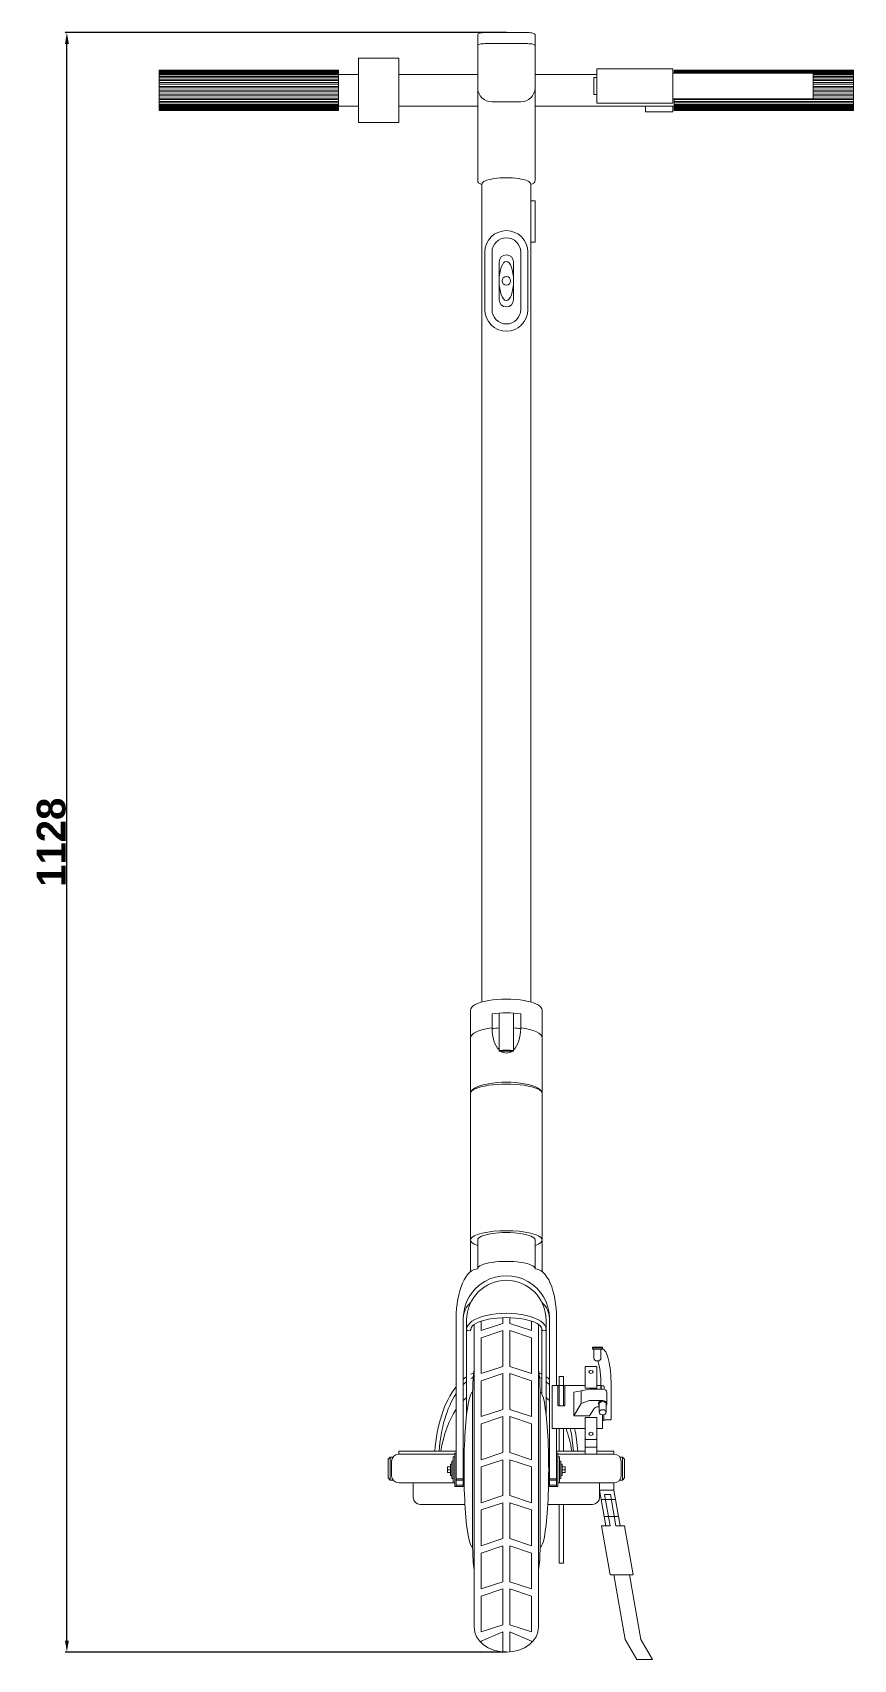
# Model space of a CAD drawing. Header units: millimetres. Extents: x 769 to 2415, y 617 to 2322.
# Drawn here: x 1843 to 2415, y 1189 to 2322 of the extents above; entities that cross this region are included whole.
import ezdxf

# ---------------------------------------------------------------- set-up
doc = ezdxf.new("R2010")
doc.units = ezdxf.units.MM
doc.layers.add('01_Contornos', color=7, linetype='Continuous', lineweight=20)
doc.layers.add('cotas', color=3, linetype='Continuous')
doc.styles.add('EstiloCota', font='arialbd.ttf', dxfattribs={"height": 20})
doc.dimstyles.new('CotasUNE', dxfattribs={"dimtxt": 10, "dimasz": 8, "dimexe": 1.25, "dimexo": 0, "dimtad": 1, "dimtxsty": 'EstiloCota', "dimcen": 2.5, "dimclrd": 256, "dimclrt": 256, "dimadec": 0, "dimazin": 0, "dimtfac": 1, "dimtmove": 0, "dimatfit": 3, "dimfxl": 1, "dimarcsym": 0})

# ---------------------------------------------------------------- blocks, each defined once
blk = doc.blocks.new('*D302')
at = {"layer": 'cotas', "color": 0, "lineweight": -2, "transparency": 16777216}
for p, q in [((2173.4, 2321.9), (1865.8, 2321.9)), ((2173.4, 1193.7), (1865.8, 1193.7))]:
    blk.add_line(p, q, dxfattribs=at)
at = {"layer": 'cotas', "lineweight": -2, "transparency": 16777216}
blk.add_line((1867, 1201.7), (1867, 2313.9), dxfattribs=at)
at = {"layer": 'cotas', "transparency": 16777216}
for points in [[(1865.7, 2313.9), (1868.4, 2313.9), (1867, 2321.9)], [(1865.7, 1201.7), (1868.4, 1201.7), (1867, 1193.7)]]:
    blk.add_solid(points, dxfattribs=at)
at = {"layer": 'Defpoints', "color": 0}
for p in [(1867, 2321.9), (2173.4, 2321.9), (2173.4, 1193.7)]:
    blk.add_point(p, dxfattribs=at)
at = {"layer": 'cotas', "transparency": 16777216, "insert": (1856.2, 1757.8), "char_height": 20, "attachment_point": 5, "rotation": 90, "style": 'EstiloCota'}
blk.add_mtext('1128', dxfattribs=at)

msp = doc.modelspace()

# ---------------------------------------------------------------- linework, layer by layer
at = {"layer": '01_Contornos'}
for p, q in [((2153.4, 2320.582), (2153.4, 2218.831)), ((2158.4, 2321.876), (2188.4, 2321.876)), ((2158.4, 2314.149), (2188.4, 2314.149)), ((2193.4, 2320.582), (2193.4, 2218.831)), ((2098.4, 2304.115), (2070.4, 2304.115)), ((2070.4, 2259.115), (2070.4, 2304.115)), ((2098.4, 2304.115), (2098.4, 2259.115)), ((1931.4, 2267.615), (1931.4, 2295.615)), ((1931.4, 2295.615), (2056.4, 2295.615)), ((1931.4, 2295.346), (2056.4, 2295.346)), ((1931.4, 2295.107), (2056.4, 2295.107)), ((1931.4, 2294.549), (2056.4, 2294.549)), ((1931.4, 2294.119), (2056.4, 2294.119)), ((1931.4, 2293.255), (2056.4, 2293.255)), ((1931.4, 2292.651), (2056.4, 2292.651)), ((2070.4, 2292.615), (1931.4, 2292.615)), ((1931.4, 2291.514), (2056.4, 2291.514)), ((1931.4, 2290.758), (2056.4, 2290.758)), ((2056.4, 2295.615), (2056.4, 2267.615)), ((2153.4, 2292.615), (2098.4, 2292.615)), ((2193.4, 2292.615), (2236.401, 2292.615)), ((2234.401, 2290.615), (2236.401, 2290.615)), ((2234.401, 2278.615), (2234.401, 2290.615)), ((2236.401, 2272.615), (2236.401, 2296.615)), ((2289.401, 2296.615), (2236.401, 2296.615)), ((2289.401, 2272.615), (2289.401, 2296.615)), ((2289.401, 2293.615), (2387.34, 2293.615)), ((2415.4, 2295.615), (2290.4, 2295.615)), ((2290.4, 2295.615), (2290.4, 2293.615)), ((2415.4, 2295.346), (2290.4, 2295.346)), ((2415.4, 2295.107), (2290.4, 2295.107)), ((2415.4, 2294.549), (2290.4, 2294.549)), ((2415.4, 2294.119), (2290.4, 2294.119)), ((2387.34, 2275.615), (2387.34, 2293.615)), ((2415.4, 2293.255), (2387.34, 2293.255)), ((2415.4, 2292.651), (2387.34, 2292.651)), ((2387.34, 2292.615), (2415.4, 2292.615)), ((2415.4, 2291.514), (2387.34, 2291.514)), ((2415.4, 2290.758), (2387.34, 2290.758)), ((2415.4, 2267.615), (2415.4, 2295.615)), ((1931.4, 2289.393), (2056.4, 2289.393)), ((1931.4, 2288.514), (2056.4, 2288.514)), ((1931.4, 2286.972), (2056.4, 2286.972)), ((1931.4, 2286.005), (2056.4, 2286.005)), ((1931.4, 2284.346), (2056.4, 2284.346)), ((1931.4, 2283.328), (2056.4, 2283.328)), ((1931.4, 2281.615), (2056.4, 2281.615)), ((1931.4, 2280.584), (2056.4, 2280.584)), ((1931.4, 2278.883), (2056.4, 2278.883)), ((2234.401, 2278.615), (2236.401, 2278.615)), ((2415.4, 2289.393), (2387.34, 2289.393)), ((2415.4, 2288.514), (2387.34, 2288.514)), ((2415.4, 2286.972), (2387.34, 2286.972)), ((2415.4, 2286.005), (2387.34, 2286.005)), ((2415.4, 2284.346), (2387.34, 2284.346)), ((2415.4, 2283.328), (2387.34, 2283.328)), ((2415.4, 2281.615), (2387.34, 2281.615)), ((2415.4, 2280.584), (2387.34, 2280.584)), ((2415.4, 2278.883), (2387.34, 2278.883)), ((1931.4, 2277.88), (2056.4, 2277.88)), ((1931.4, 2276.257), (2056.4, 2276.257)), ((1931.4, 2275.319), (2056.4, 2275.319)), ((1931.4, 2273.837), (2056.4, 2273.837)), ((1931.4, 2273.001), (2056.4, 2273.001)), ((1931.4, 2271.715), (2056.4, 2271.715)), ((1931.4, 2271.013), (2056.4, 2271.013)), ((2070.4, 2270.615), (1931.4, 2270.615)), ((1931.4, 2269.974), (2056.4, 2269.974)), ((1931.4, 2269.433), (2056.4, 2269.433)), ((1931.4, 2268.68), (2056.4, 2268.68)), ((1931.4, 2268.321), (2056.4, 2268.321)), ((1931.4, 2267.884), (2056.4, 2267.884)), ((1931.4, 2267.72), (2056.4, 2267.72)), ((2056.4, 2267.615), (1931.4, 2267.615)), ((2153.4, 2270.615), (2098.4, 2270.615)), ((2163.4, 2273.58), (2183.4, 2273.58)), ((2193.4, 2270.615), (2415.4, 2270.615)), ((2236.401, 2272.615), (2289.401, 2272.615)), ((2270.401, 2266.615), (2270.401, 2270.615)), ((2289.401, 2275.615), (2387.34, 2275.615)), ((2289.401, 2266.615), (2289.401, 2270.615)), ((2290.4, 2275.615), (2290.4, 2267.615)), ((2415.4, 2275.319), (2290.4, 2275.319)), ((2415.4, 2273.837), (2290.4, 2273.837)), ((2415.4, 2273.001), (2290.4, 2273.001)), ((2415.4, 2271.715), (2290.4, 2271.715)), ((2415.4, 2271.013), (2290.4, 2271.013)), ((2415.4, 2269.974), (2290.4, 2269.974)), ((2415.4, 2269.433), (2290.4, 2269.433)), ((2415.4, 2268.68), (2290.4, 2268.68)), ((2415.4, 2268.321), (2290.4, 2268.321)), ((2415.4, 2267.884), (2290.4, 2267.884)), ((2415.4, 2267.72), (2290.4, 2267.72)), ((2415.4, 2267.615), (2290.4, 2267.615)), ((2415.4, 2277.88), (2387.34, 2277.88)), ((2415.4, 2276.257), (2387.34, 2276.257)), ((2098.4, 2259.115), (2070.4, 2259.115)), ((2270.401, 2266.615), (2289.401, 2266.615)), ((2156.4, 1646.512), (2156.4, 2216.322)), ((2190.4, 1646.512), (2190.4, 2216.322)), ((2190.4, 2204.731), (2193.4, 2204.731)), ((2193.4, 2204.731), (2193.4, 2175.753)), ((2158.4, 2168.862), (2158.4, 2128.862)), ((2163.4, 2168.862), (2163.4, 2128.862)), ((2183.4, 2128.862), (2183.4, 2168.862)), ((2188.4, 2128.862), (2188.4, 2168.862)), ((2193.4, 2175.753), (2190.4, 2175.753)), ((2168.4, 2162.042), (2168.4, 2135.681)), ((2178.4, 2135.681), (2178.4, 2162.042)), ((2148.4, 1621.501), (2148.4, 1640.819)), ((2163.4, 1628.617), (2163.4, 1638.276)), ((2168.4, 1612.175), (2168.4, 1638.768)), ((2178.4, 1612.175), (2178.4, 1638.768)), ((2183.4, 1628.617), (2183.4, 1638.276)), ((2198.4, 1621.501), (2198.4, 1640.819)), ((2148.4, 1458.666), (2148.4, 1621.501)), ((2163.4, 1628.023), (2163.4, 1628.617)), ((2183.4, 1628.023), (2183.4, 1628.617)), ((2198.4, 1458.666), (2198.4, 1621.501)), ((2153.4, 1460.626), (2153.4, 1480.734)), ((2193.4, 1460.626), (2193.4, 1480.734)), ((2138.4, 1308.98), (2138.4, 1426.349)), ((2143.4, 1426.349), (2143.4, 1308.98)), ((2145.707, 1424.973), (2145.707, 1359.291)), ((2150.9, 1421.849), (2150.9, 1211.165)), ((2155.9, 1424.249), (2155.9, 1417.665)), ((2155.9, 1417.665), (2170.9, 1422.665)), ((2155.9, 1412.665), (2170.9, 1417.665)), ((2170.9, 1426.615), (2170.9, 1422.665)), ((2170.9, 1392.665), (2170.9, 1417.665)), ((2175.9, 1426.615), (2175.9, 1422.665)), ((2190.9, 1417.665), (2175.9, 1422.665)), ((2175.9, 1392.665), (2175.9, 1417.665)), ((2190.9, 1412.665), (2175.9, 1417.665)), ((2190.9, 1424.25), (2190.9, 1417.665)), ((2195.9, 1421.85), (2195.9, 1211.165)), ((2198.094, 1418.457), (2198.094, 1373.585)), ((2201.093, 1359.291), (2201.093, 1424.973)), ((2203.4, 1426.349), (2203.4, 1308.98)), ((2208.4, 1379.442), (2208.4, 1426.349)), ((2155.9, 1412.665), (2155.9, 1387.665)), ((2190.9, 1412.665), (2190.9, 1387.665)), ((2155.9, 1387.665), (2170.9, 1392.665)), ((2155.9, 1382.665), (2170.9, 1387.665)), ((2170.9, 1387.665), (2170.9, 1362.665)), ((2190.9, 1387.665), (2175.9, 1392.665)), ((2175.9, 1362.665), (2175.9, 1387.665)), ((2190.9, 1382.665), (2175.9, 1387.665)), ((2213.282, 1385.665), (2210.282, 1385.665)), ((2210.282, 1385.665), (2210.282, 1379.442)), ((2213.282, 1385.665), (2213.282, 1379.442)), ((2213.282, 1385.665), (2213.282, 1379.442)), ((2228.4, 1386.712), (2228.4, 1379.442)), ((2236.4, 1379.442), (2236.4, 1386.712)), ((2149.9, 1374.665), (2149.9, 1266.665)), ((2155.9, 1382.665), (2155.9, 1357.665)), ((2190.9, 1382.665), (2190.9, 1357.665)), ((2196.9, 1374.665), (2196.9, 1266.665)), ((2210.282, 1379.42), (2210.282, 1365.266)), ((2213.282, 1379.42), (2213.282, 1365.266)), ((2228.4, 1377.494), (2236.4, 1377.494)), ((2155.9, 1357.665), (2170.9, 1362.665)), ((2190.9, 1357.665), (2175.9, 1362.665)), ((2155.9, 1352.665), (2170.9, 1357.665)), ((2155.9, 1352.665), (2155.9, 1327.665)), ((2170.9, 1357.665), (2170.9, 1332.665)), ((2175.9, 1357.665), (2175.9, 1332.665)), ((2190.9, 1352.665), (2175.9, 1357.665)), ((2190.9, 1352.665), (2190.9, 1327.665)), ((2208.4, 1308.98), (2208.4, 1349.443)), ((2210.282, 1349.443), (2210.282, 1333.512)), ((2213.282, 1349.443), (2213.282, 1333.512)), ((2228.4, 1357.049), (2228.4, 1331.512)), ((2236.4, 1331.512), (2236.4, 1357.049)), ((2092.4, 1329.512), (2090.985, 1328.098)), ((2090.985, 1314.926), (2090.985, 1328.098)), ((2094.4, 1329.512), (2092.4, 1329.512)), ((2092.4, 1313.512), (2092.4, 1329.512)), ((2093.4, 1326.512), (2093.4, 1316.512)), ((2098.4, 1333.512), (2138.4, 1333.512)), ((2098.4, 1331.512), (2098.4, 1333.512)), ((2098.4, 1331.512), (2137.4, 1331.512)), ((2136.4, 1326.665), (2135.4, 1326.665)), ((2135.4, 1326.665), (2135.4, 1314.665)), ((2137.4, 1329.665), (2136.4, 1329.665)), ((2136.4, 1329.665), (2136.4, 1311.665)), ((2138.4, 1332.228), (2137.4, 1332.228)), ((2137.4, 1332.228), (2137.4, 1309.103)), ((2143.4, 1333.512), (2144.072, 1333.512)), ((2144.022, 1331.512), (2143.4, 1331.512)), ((2155.9, 1327.665), (2170.9, 1332.665)), ((2155.9, 1322.665), (2170.9, 1327.665)), ((2170.9, 1302.665), (2170.9, 1327.665)), ((2190.9, 1327.665), (2175.9, 1332.665)), ((2175.9, 1302.665), (2175.9, 1327.665)), ((2190.9, 1322.665), (2175.9, 1327.665)), ((2202.727, 1333.512), (2203.4, 1333.512)), ((2203.4, 1331.512), (2202.777, 1331.512)), ((2208.4, 1333.512), (2228.4, 1333.512)), ((2208.4, 1332.228), (2209.4, 1332.228)), ((2209.4, 1332.228), (2209.4, 1309.103)), ((2248.4, 1331.512), (2209.4, 1331.512)), ((2209.4, 1329.665), (2210.4, 1329.665)), ((2210.4, 1329.665), (2210.4, 1311.665)), ((2210.4, 1326.665), (2211.4, 1326.665)), ((2211.4, 1326.665), (2211.4, 1314.665)), ((2228.4, 1336.512), (2228.494, 1336.512)), ((2236.305, 1336.512), (2236.4, 1336.512)), ((2236.4, 1333.512), (2248.4, 1333.512)), ((2248.4, 1331.512), (2248.4, 1333.512)), ((2252.4, 1329.512), (2254.4, 1329.512)), ((2253.4, 1326.512), (2253.4, 1316.512)), ((2254.4, 1313.512), (2254.4, 1329.512)), ((2254.4, 1329.512), (2255.814, 1328.098)), ((2255.814, 1314.926), (2255.814, 1328.098)), ((2092.4, 1313.512), (2090.985, 1314.926)), ((2134.4, 1322.665), (2132.4, 1322.665)), ((2132.4, 1322.665), (2132.4, 1318.665)), ((2132.4, 1320.665), (2134.4, 1320.665)), ((2134.4, 1318.665), (2132.4, 1318.665)), ((2135.4, 1324.665), (2134.4, 1324.665)), ((2134.4, 1324.665), (2134.4, 1316.665)), ((2135.4, 1316.665), (2134.4, 1316.665)), ((2143.4, 1322.665), (2143.904, 1322.665)), ((2143.4, 1318.665), (2143.904, 1318.665)), ((2155.9, 1322.665), (2155.9, 1297.665)), ((2190.9, 1322.665), (2190.9, 1297.665)), ((2202.895, 1322.665), (2203.4, 1322.665)), ((2202.895, 1318.665), (2203.4, 1318.665)), ((2211.4, 1324.665), (2212.4, 1324.665)), ((2211.4, 1316.665), (2212.4, 1316.665)), ((2212.4, 1324.665), (2212.4, 1316.665)), ((2212.4, 1322.665), (2214.4, 1322.665)), ((2214.4, 1320.665), (2212.4, 1320.665)), ((2212.4, 1318.665), (2214.4, 1318.665)), ((2214.4, 1322.665), (2214.4, 1318.665)), ((2254.4, 1313.512), (2255.814, 1314.926)), ((2094.4, 1313.512), (2092.4, 1313.512)), ((2098.4, 1311.512), (2137.4, 1311.512)), ((2108.4, 1301.512), (2108.4, 1311.512)), ((2136.4, 1314.665), (2135.4, 1314.665)), ((2137.4, 1311.665), (2136.4, 1311.665)), ((2138.4, 1309.103), (2137.4, 1309.103)), ((2138.4, 1314.415), (2143.4, 1314.415)), ((2138.4, 1313.38), (2143.4, 1313.38)), ((2138.4, 1310.015), (2143.4, 1310.015)), ((2138.4, 1308.98), (2143.4, 1308.98)), ((2143.986, 1311.512), (2143.4, 1311.512)), ((2203.4, 1311.512), (2202.813, 1311.512)), ((2203.4, 1314.415), (2208.4, 1314.415)), ((2203.4, 1313.38), (2208.4, 1313.38)), ((2203.4, 1310.015), (2208.4, 1310.015)), ((2203.4, 1308.98), (2208.4, 1308.98)), ((2208.4, 1309.103), (2209.4, 1309.103)), ((2209.4, 1311.665), (2210.4, 1311.665)), ((2248.4, 1311.512), (2209.4, 1311.512)), ((2210.4, 1314.665), (2211.4, 1314.665)), ((2238.4, 1311.512), (2238.4, 1301.512)), ((2248.4, 1306.512), (2238.4, 1306.512)), ((2238.4, 1306.512), (2242.808, 1281.512)), ((2245.808, 1281.512), (2241.929, 1303.512)), ((2241.929, 1303.512), (2245.929, 1303.512)), ((2249.808, 1281.512), (2245.929, 1303.512)), ((2248.4, 1311.512), (2248.4, 1306.512)), ((2248.4, 1306.512), (2252.808, 1281.512)), ((2252.4, 1313.512), (2254.4, 1313.512)), ((2113.4, 1296.512), (2144.533, 1296.512)), ((2155.9, 1297.665), (2170.9, 1302.665)), ((2155.9, 1292.665), (2170.9, 1297.665)), ((2155.9, 1292.665), (2155.9, 1267.665)), ((2170.9, 1272.665), (2170.9, 1297.665)), ((2190.9, 1297.665), (2175.9, 1302.665)), ((2175.9, 1297.665), (2175.9, 1272.665)), ((2190.9, 1292.665), (2175.9, 1297.665)), ((2190.9, 1292.665), (2190.9, 1267.665)), ((2233.4, 1296.512), (2202.266, 1296.512)), ((2210.282, 1296.512), (2210.282, 1255.665)), ((2213.282, 1296.512), (2213.282, 1255.665)), ((2249.546, 1300.012), (2239.546, 1300.012)), ((2245.808, 1281.512), (2239.808, 1281.512)), ((2239.808, 1281.512), (2245.803, 1247.512)), ((2251.662, 1288.012), (2241.662, 1288.012)), ((2249.808, 1281.512), (2255.808, 1281.512)), ((2255.808, 1281.512), (2261.803, 1247.512)), ((2155.9, 1267.665), (2170.9, 1272.665)), ((2190.9, 1267.665), (2175.9, 1272.665)), ((2155.9, 1262.665), (2170.9, 1267.665)), ((2155.9, 1262.665), (2155.9, 1237.665)), ((2170.9, 1267.665), (2170.9, 1242.665)), ((2175.9, 1267.665), (2175.9, 1242.665)), ((2190.9, 1262.665), (2175.9, 1267.665)), ((2190.9, 1262.665), (2190.9, 1237.665)), ((2210.282, 1255.665), (2213.282, 1255.665)), ((2245.803, 1247.512), (2261.803, 1247.512)), ((2248.303, 1247.512), (2256.238, 1202.512)), ((2259.303, 1247.512), (2267.238, 1202.512)), ((2155.9, 1237.665), (2170.9, 1242.665)), ((2155.9, 1232.665), (2170.9, 1237.665)), ((2170.9, 1237.665), (2170.9, 1212.665)), ((2190.9, 1237.665), (2175.9, 1242.665)), ((2175.9, 1212.665), (2175.9, 1237.665)), ((2190.9, 1232.665), (2175.9, 1237.665)), ((2155.9, 1232.665), (2155.9, 1207.665)), ((2190.9, 1232.665), (2190.9, 1207.665)), ((2155.9, 1207.665), (2170.9, 1212.665)), ((2155.9, 1201.277), (2170.9, 1207.665)), ((2170.9, 1207.665), (2170.9, 1193.773)), ((2190.9, 1207.665), (2175.9, 1212.665)), ((2175.9, 1207.665), (2175.9, 1193.773)), ((2190.9, 1201.277), (2175.9, 1207.665)), ((2256.238, 1202.512), (2264.321, 1188.512)), ((2267.238, 1202.512), (2275.321, 1188.512)), ((2155.9, 1201.277), (2155.9, 1200.166)), ((2190.9, 1201.277), (2190.9, 1200.166)), ((2264.321, 1188.512), (2275.321, 1188.512))]:
    msp.add_line(p, q, dxfattribs=at)
at = {"layer": '01_Contornos', "ltscale": 0.05}
for p, q in [((2233.349, 1405.984), (2240.349, 1405.984)), ((2233.349, 1404.717), (2233.349, 1405.984)), ((2233.349, 1405.713), (2240.349, 1405.713)), ((2239.349, 1405.983), (2239.349, 1405.984)), ((2240.349, 1404.717), (2240.349, 1405.984)), ((2233.349, 1404.717), (2240.349, 1404.717)), ((2234.349, 1398.459), (2234.349, 1404.717)), ((2239.349, 1398.459), (2239.349, 1404.717)), ((2228.4, 1377.494), (2228.4, 1392.166)), ((2228.9, 1392.52), (2235.9, 1392.52)), ((2236.4, 1377.494), (2236.4, 1392.166)), ((2205.4, 1349.443), (2205.4, 1379.442)), ((2205.4, 1379.442), (2228.4, 1379.442)), ((2209.195, 1365.766), (2209.195, 1378.92)), ((2209.695, 1379.42), (2213.695, 1379.42)), ((2214.195, 1365.766), (2214.195, 1378.92)), ((2225.463, 1375.682), (2220.4, 1374.668)), ((2220.4, 1358.301), (2220.4, 1374.668)), ((2231.4, 1376.72), (2225.463, 1375.682)), ((2225.463, 1366.787), (2225.463, 1375.682)), ((2240.542, 1376.72), (2231.4, 1376.72)), ((2236.4, 1379.442), (2239.347, 1379.442)), ((2239.349, 1378.987), (2239.349, 1376.72)), ((2239.542, 1376.72), (2239.542, 1378.527)), ((2241.542, 1376.573), (2241.542, 1378.527)), ((2241.542, 1376.573), (2241.659, 1376.573)), ((2243.529, 1366.721), (2243.529, 1374.702)), ((2246.4, 1372.943), (2246.4, 1379.43)), ((2246.4, 1355.943), (2246.4, 1372.943)), ((2209.695, 1365.266), (2213.695, 1365.266)), ((2225.463, 1366.787), (2220.4, 1358.301)), ((2225.463, 1366.787), (2231.4, 1368.842)), ((2231.4, 1368.842), (2240.542, 1368.842)), ((2231.4, 1358.301), (2234.193, 1362.754)), ((2237.529, 1364.6), (2238.042, 1364.6)), ((2238.042, 1360.711), (2238.042, 1366.367)), ((2243.042, 1360.711), (2243.042, 1366.367)), ((2205.4, 1349.443), (2228.4, 1349.443)), ((2220.4, 1358.301), (2231.4, 1358.301)), ((2228.4, 1336.719), (2228.4, 1357.049)), ((2228.4, 1357.049), (2236.4, 1357.049)), ((2236.4, 1336.719), (2236.4, 1357.049)), ((2236.4, 1349.443), (2240.4, 1349.443)), ((2240.4, 1349.443), (2240.4, 1358.946)), ((2240.4, 1358.943), (2240.4, 1358.945)), ((2241.4, 1355.443), (2241.4, 1359.05)), ((2241.4, 1355.443), (2245.9, 1355.443)), ((2228.9, 1341.815), (2235.9, 1341.815)), ((2228.9, 1336.365), (2235.9, 1336.365))]:
    msp.add_line(p, q, dxfattribs=at)
at = {"layer": '01_Contornos'}
msp.add_circle((2173.4, 2148.862), 3, dxfattribs=at)
for centre, radius, start, end in [((2173.4, 2168.862), 15, 0, 180), ((2173.4, 2168.862), 10, 0, 180), ((2173.4, 2162.042), 5, 0, 180), ((2173.4, 2135.681), 5, 180, 0), ((2173.4, 2128.862), 15, 180, 0), ((2173.4, 2128.862), 10, 180, 0), ((2173.4, 1424.973), 27.693, 0, 180), ((2098.4, 1326.512), 5, 90, 180), ((2248.4, 1326.512), 5, 0, 90), ((2098.4, 1316.512), 5, 180, 270), ((2248.4, 1316.512), 5, 270, 0), ((2113.4, 1301.512), 5, 180, 270), ((2233.4, 1301.512), 5, 270, 0)]:
    msp.add_arc(centre, radius, start, end, dxfattribs=at)
at = {"layer": '01_Contornos', "ltscale": 0.05}
for centre, start, end in [((2209.695, 1378.92), 90, 180), ((2213.695, 1378.92), 0, 90), ((2209.695, 1365.766), 180, 270), ((2213.695, 1365.766), 270, 0), ((2240.9, 1355.443), 180, 0), ((2245.9, 1355.943), 270, 0)]:
    msp.add_arc(centre, 0.5, start, end, dxfattribs=at)
at = {"layer": '01_Contornos', "extrusion": (0, 0, -1)}
for centre, major_axis, ratio, start_param, end_param in [((2158.4, 2320.582), (5, 0), 0.25881905, 3.14159265, 4.71238898), ((2158.4, 2312.855), (5, 0), 0.25881905, 3.14159265, 4.71238898), ((2156.4, 2218.831), (-3, 0), 0.84077192, 4.71238898, 6.28318531), ((2193.4, 1426.349), (0, -34.278), 0.4376024, 3.14159265, 4.71238898), ((2193.9, 1374.665), (0, 21), 0.14285714, 0.72972766, 1.57079633), ((2188.392, 1326.512), (0, -63.25), 0.55323666, 3.36653319, 3.42252326), ((2188.392, 1326.512), (0, 60.517), 0.52867325, 0.25644624, 0.30808731), ((2188.392, 1326.512), (0, -63.25), 0.55323666, 3.51302297, 3.58484329), ((2149.9, 1320.665), (0, 54), 0.11111111, 3.14159265, 6.28318531), ((2188.392, 1326.512), (0, 60.517), 0.52867325, 0.40821083, 0.48824542), ((2188.392, 1316.512), (0, 59.263), 0.53985998, 0.40821083, 0.48824542), ((2188.392, 1316.512), (0, 59.263), 0.53985998, 0.98161131, 1.27985199), ((2188.392, 1326.512), (0, 60.517), 0.52867325, 1.18216069, 1.45486682), ((2188.392, 1326.512), (0, -63.25), 0.55323666, 4.34138629, 4.60149071), ((2152.9, 1266.665), (0, -21), 0.14285714, 0.72972766, 1.57079633), ((2173.4, 1211.165), (22.5, 0), 0.77777778, 6.28318531, 7.85398163)]:
    msp.add_ellipse(centre, major_axis=major_axis, ratio=ratio, start_param=start_param, end_param=end_param, dxfattribs=at)
at = {"layer": '01_Contornos'}
for centre, major_axis, ratio, start_param, end_param in [((2188.4, 2320.582), (-5, 0), 0.25881905, 3.14159265, 4.71238898), ((2188.4, 2312.855), (-5, 0), 0.25881905, 3.14159265, 4.71238898), ((2163.4, 2283.239), (-10, 0), 0.96592583, 0, 1.57079633), ((2183.4, 2283.239), (10, 0), 0.96592583, 4.71238898, 6.28318531), ((2173.4, 2216.322), (-17, 0), 0.25881905, 3.14159265, 6.28318531), ((2190.4, 2218.831), (3, 0), 0.84077192, 4.71238898, 6.28318531), ((2173.4, 1640.819), (-25, 0), 0.31058285, 3.14159265, 6.28318531), ((2173.4, 1631.16), (-25, 0), 0.31058285, 4.30087213, 5.12390583), ((2173.4, 1621.501), (-25, 0), 0.31058285, 5.12390583, 6.28318531), ((2173.4, 1621.501), (-25, 0), 0.28465389, 4.9137469, 5.12390583), ((2173.4, 1628.023), (0, 17.11), 0.58444468, 1.57079633, 2.61799388), ((2173.4, 1621.501), (-25, 0), 0.28465389, 4.30087213, 4.51103106), ((2173.4, 1628.023), (0, 17.11), 0.58444468, 3.66519143, 4.71238898), ((2173.4, 1621.501), (-25, 0), 0.31058285, 3.14159265, 4.30087213), ((2173.4, 1603.66), (-25, 0), 0.37006406, 4.51103106, 4.9137469), ((2173.4, 1603.11), (-25, 0), 0.37006406, 4.51103106, 4.9137469), ((2173.4, 1628.023), (0, 17.11), 0.58444468, 2.7436398, 3.53954551), ((2173.4, 1582.864), (-25, 0), 0.31058285, 3.14159265, 6.28318531), ((2173.4, 1582.864), (-25, 0), 0.25881905, 3.14159265, 6.28318531), ((2173.4, 1480.734), (-25, 0), 0.25881905, 2.49809154, 6.92668642), ((2173.4, 1480.734), (-20, 0), 0.25881905, 3.14159265, 6.28318531), ((2173.4, 1460.626), (-20, 0), 0.25881905, 3.14159265, 6.28318531), ((2153.4, 1426.349), (0, -34.278), 0.4376024, 3.14159265, 4.71238898), ((2173.4, 1426.349), (-30, 0), 0.98153699, 3.14159265, 6.28318531), ((2173.4, 1426.349), (-30, 0), 0.64904958, 5.68506694, 6.28318531), ((2173.4, 1418.48), (-27.693, 0), 0.40361006, 3.14159265, 6.28318531), ((2173.4, 1426.349), (-30, 0), 0.64904958, 9.42477796, 10.02289633), ((2173.4, 1421.813), (40, 0), 0.11338956, 3.94768428, 3.94769795), ((2147.207, 1418.48), (-1.5, 0), 0.66666667, 0, 3.14159265), ((2173.4, 1421.813), (40, 0), 0.11338956, 4.045751, 4.04704164), ((2173.4, 1418.48), (-24.693, 0), 0.33114493, 3.14159265, 6.28318531), ((2199.593, 1418.48), (-1.5, 0), 0.66684098, 0, 3.14159265), ((2173.4, 1421.813), (40, 0), 0.11338956, 5.37776336, 5.3790508), ((2173.4, 1421.813), (40, 0), 0.11338956, 5.47708001, 5.47709368), ((2158.392, 1326.512), (0, -63.25), 0.55323666, 3.51256206, 3.58436788), ((2158.392, 1326.512), (0, -63.25), 0.55323666, 3.36606961, 3.42205094), ((2158.392, 1326.512), (0, 60.517), 0.52867325, 0.25594022, 0.30756646), ((2152.9, 1374.665), (0, 21), 0.14285714, 0.72972766, 1.57079633), ((2158.392, 1326.512), (0, -63.25), 0.55323666, 3.74972608, 4.60149071), ((2158.392, 1326.512), (0, 60.517), 0.52867325, 0.67498804, 1.45486682), ((2158.392, 1326.512), (0, 60.517), 0.52867325, 0.40769905, 0.48771357), ((2196.9, 1320.665), (0, 54), 0.11111111, 3.14159265, 6.28318531), ((2158.392, 1316.512), (0, 59.263), 0.53985998, 0.67498804, 1.27985199), ((2158.392, 1316.512), (0, 59.263), 0.53985998, 0.40769905, 0.48771357), ((2193.9, 1266.665), (0, -21), 0.14285714, 0.72972766, 1.57079633), ((2173.4, 1211.165), (-22.5, 0), 0.77777778, 6.28318531, 7.85398163)]:
    msp.add_ellipse(centre, major_axis=major_axis, ratio=ratio, start_param=start_param, end_param=end_param, dxfattribs=at)
msp.add_ellipse((2173.4, 2148.862), major_axis=(0, 13.606), ratio=0.36749039, dxfattribs=at)
at = {"layer": '01_Contornos', "ltscale": 0.05}
for centre, major_axis, ratio, start_param, end_param in [((2236.849, 1398.459), (-2.5, 0), 0.79249404, 0, 3.14159265), ((2234.349, 1378.987), (0, 21.454), 0.2330605, 4.71238898, 5.66756604), ((2240.349, 1379.43), (0, 25.287), 0.23929328, 4.71238898, 6.28318531), ((2228.9, 1392.166), (-0.5, 0), 0.70710678, 4.71238898, 6.28318531), ((2240.542, 1378.527), (1, 0), 0.70710678, 0, 3.14159265), ((2240.542, 1374.702), (2.987, 0), 0.67557903, 6.28318531, 7.85398163), ((2237.529, 1360.662), (0, 3.937), 1, 0, 1.01068145), ((2240.542, 1366.721), (-2.987, 0), 0.71025028, 2.56264333, 6.86213463), ((2240.542, 1366.367), (-2.5, 0), 0.70710678, 3.14159265, 6.28318531), ((2235.9, 1342.169), (0.5, 0), 0.70710678, 4.71238898, 6.28318531), ((2235.9, 1336.719), (0.5, 0), 0.70710678, 4.71238898, 6.28318531)]:
    msp.add_ellipse(centre, major_axis=major_axis, ratio=ratio, start_param=start_param, end_param=end_param, dxfattribs=at)
for centre, major_axis in [((2232.4, 1388.838), (-1.5, 0)), ((2240.542, 1360.711), (2.5, 0)), ((2232.4, 1345.704), (-1.5, 0))]:
    msp.add_ellipse(centre, major_axis=major_axis, ratio=0.70710678, dxfattribs=at)
at = {"layer": '01_Contornos', "ltscale": 0.05, "extrusion": (0, 0, -1)}
for centre, major_axis in [((2235.9, 1392.166), (0.5, 0)), ((2228.9, 1342.169), (-0.5, 0)), ((2228.9, 1336.719), (-0.5, 0))]:
    msp.add_ellipse(centre, major_axis=major_axis, ratio=0.70710678, start_param=4.71238898, end_param=6.28318531, dxfattribs=at)

# ---------------------------------------------------------------- dimensions: what is measured, and where the dimension line sits
at = {"layer": 'cotas'}
dim = msp.add_linear_dim(base=(1867.029, 2321.876), p1=(2173.4, 1193.665), p2=(2173.4, 2321.876), angle=90, text='1128', dimstyle='CotasUNE', dxfattribs=at)
dim.commit()
dim.dimension.update_dxf_attribs({"geometry": '*D302', "text_midpoint": (1856.185, 1757.771)})

doc.saveas('drawing.dxf')
